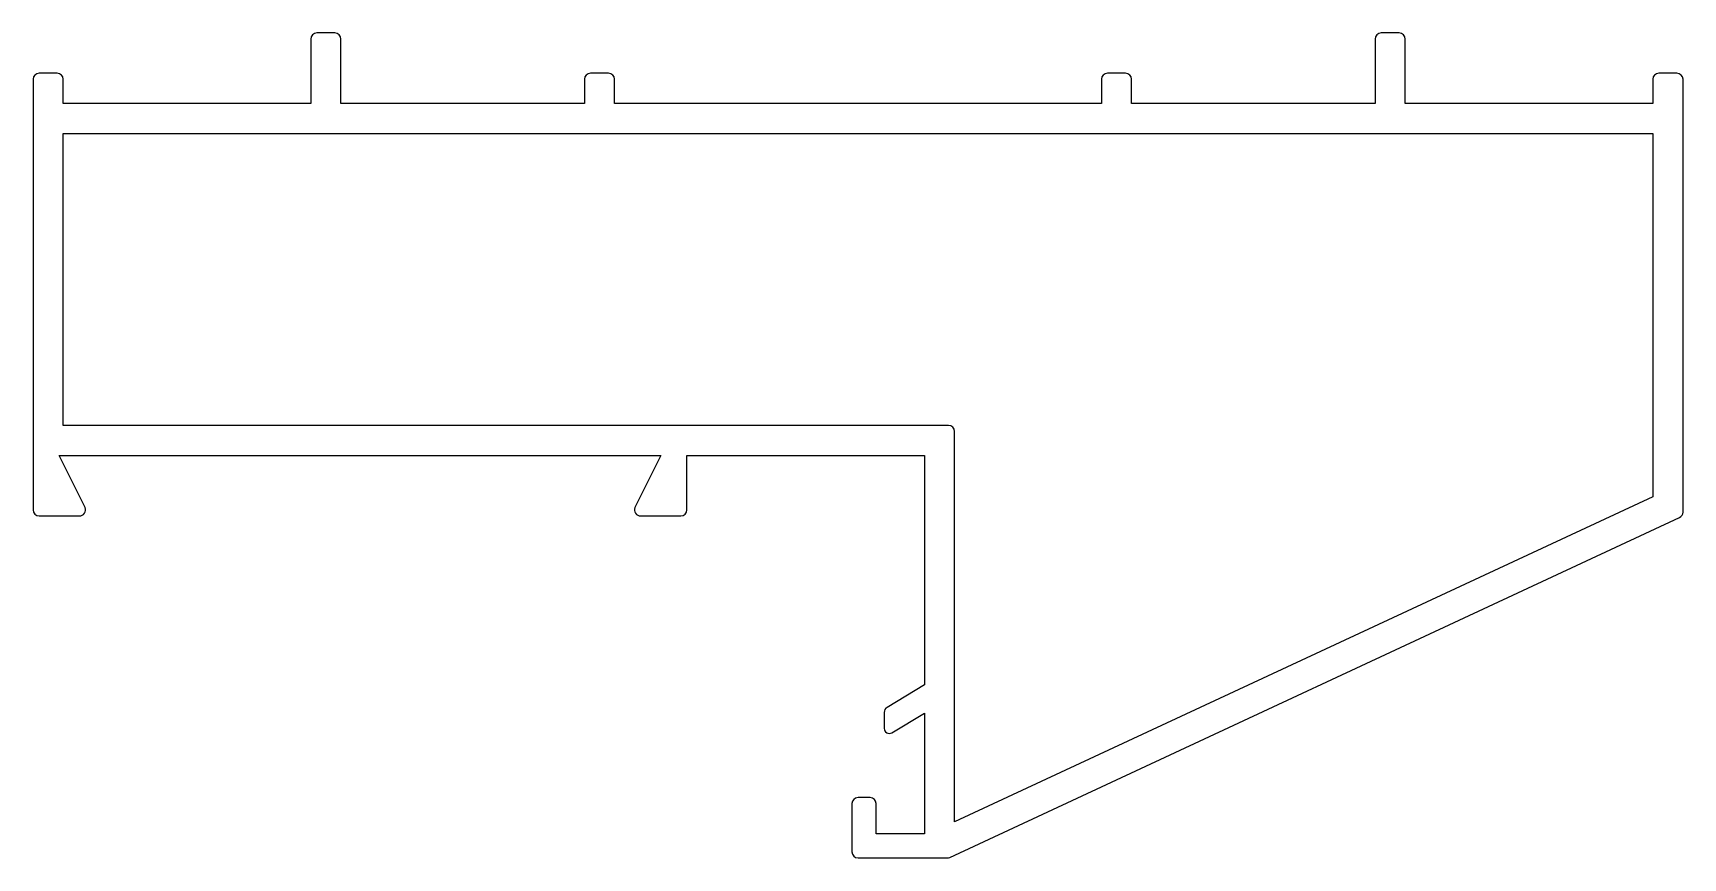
# Model space of a CAD drawing. Extents: x 783.9 to 865.9, y 694.2 to 735.2.
import ezdxf

# ---------------------------------------------------------------- set-up
doc = ezdxf.new("R2010")
doc.units = 0
doc.layers.get('0').update_dxf_attribs({"linetype": 'CONTINUOUS'})

msp = doc.modelspace()

# ---------------------------------------------------------------- linework, layer by layer
for p, q in [((797.74, 734.895), (797.74, 731.695)), ((798.94, 735.195), (798.04, 735.195)), ((799.24, 731.695), (799.24, 734.895)), ((850.64, 734.895), (850.64, 731.695)), ((851.84, 735.195), (850.94, 735.195)), ((852.14, 731.695), (852.14, 734.895)), ((785.14, 733.195), (784.24, 733.195)), ((812.54, 733.195), (811.64, 733.195)), ((838.24, 733.195), (837.34, 733.195)), ((865.64, 733.195), (864.74, 733.195)), ((783.94, 732.895), (783.94, 711.495)), ((785.44, 731.695), (785.44, 732.895)), ((811.34, 732.895), (811.34, 731.695)), ((812.84, 731.695), (812.84, 732.895)), ((837.04, 732.895), (837.04, 731.695)), ((838.54, 731.695), (838.54, 732.895)), ((864.44, 732.895), (864.44, 731.695)), ((865.94, 711.386), (865.94, 732.895)), ((797.74, 731.695), (785.44, 731.695)), ((811.34, 731.695), (799.24, 731.695)), ((837.04, 731.695), (812.84, 731.695)), ((850.64, 731.695), (838.54, 731.695)), ((864.44, 731.695), (852.14, 731.695)), ((785.44, 730.195), (864.44, 730.195)), ((785.44, 715.695), (785.44, 730.195)), ((864.44, 730.195), (864.44, 712.151)), ((829.44, 715.695), (785.44, 715.695)), ((829.74, 695.989), (829.74, 715.395)), ((786.525, 711.606), (785.24, 714.195)), ((785.24, 714.195), (815.14, 714.195)), ((815.14, 714.195), (813.854, 711.606)), ((816.44, 714.195), (828.24, 714.195)), ((816.44, 711.495), (816.44, 714.195)), ((828.24, 714.195), (828.24, 702.794)), ((864.44, 712.151), (829.74, 695.989)), ((784.24, 711.195), (786.247, 711.195)), ((814.133, 711.195), (816.14, 711.195)), ((829.5, 694.223), (865.767, 711.114)), ((828.24, 702.794), (826.385, 701.681)), ((826.24, 701.424), (826.24, 700.636)), ((826.618, 700.422), (828.24, 701.395)), ((828.24, 701.395), (828.24, 695.395)), ((825.54, 697.195), (824.94, 697.195)), ((824.64, 696.895), (824.64, 694.495)), ((825.84, 695.395), (825.84, 696.895)), ((828.24, 695.395), (825.84, 695.395)), ((824.94, 694.195), (829.373, 694.195))]:
    msp.add_line(p, q)
for centre, radius, start, end in [((798.04, 734.895), 0.3, 90, 180), ((798.94, 734.895), 0.3, 0, 90), ((850.94, 734.895), 0.3, 90, 180), ((851.84, 734.895), 0.3, 360, 90), ((784.24, 732.895), 0.3, 90, 180), ((785.14, 732.895), 0.3, 0, 90), ((811.64, 732.895), 0.3, 90, 180), ((812.54, 732.895), 0.3, 0, 90), ((837.34, 732.895), 0.3, 90, 180), ((838.24, 732.895), 0.3, 0, 90), ((864.74, 732.895), 0.3, 90, 180), ((865.64, 732.895), 0.3, 0, 90), ((829.44, 715.395), 0.3, 0, 90), ((784.24, 711.495), 0.3, 180, 270), ((786.247, 711.495), 0.3, 270, 21.80141), ((814.133, 711.495), 0.3, 158.19859, 270), ((816.14, 711.495), 0.3, 270, 0), ((865.64, 711.386), 0.3, 294.97391, 360), ((826.54, 701.424), 0.3, 120.96376, 180), ((826.49, 700.636), 0.25, 180, 300.96376), ((824.94, 696.895), 0.3, 90, 180), ((825.54, 696.895), 0.3, 360, 90), ((824.94, 694.495), 0.3, 180, 270), ((829.373, 694.495), 0.3, 270, 294.97391)]:
    msp.add_arc(centre, radius, start, end)

doc.saveas('drawing.dxf')
